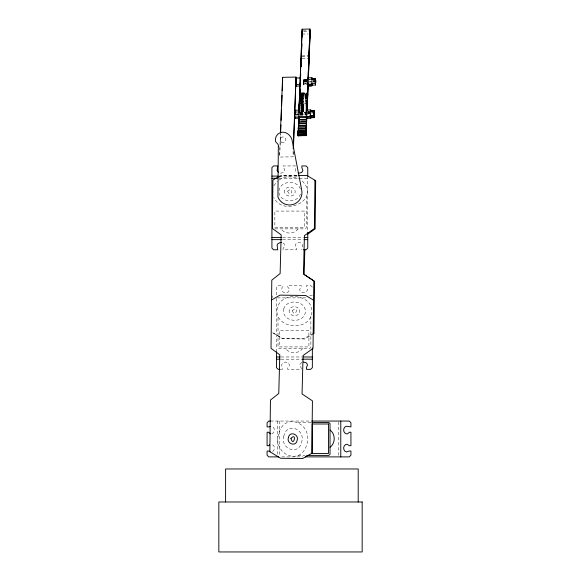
<?xml version="1.0" encoding="UTF-8"?>
<svg xmlns="http://www.w3.org/2000/svg" width="581" height="581" viewBox="0 0 581 581"><rect width="100%" height="100%" fill="white"/><g stroke="black" fill="none" stroke-linecap="round" stroke-linejoin="round"><path stroke-width="0.44" stroke-dasharray="2.9 2.18" d="M272.358 297.726L272.38 295.911M307.589 83.453L303.384 83.533L303.435 82.284L303.362 84.572L307.574 84.492M307.748 79.292L303.543 79.372L303.478 81.609M307.712 80.214L303.5 80.294L303.485 81.318L303.514 80.105L307.719 80.025L303.529 80.185L303.543 79.372M303.449 82.604L303.362 84.572M279.599 154.662L280.398 133.804M303.384 83.94L303.522 79.742L307.763 79.604M306.848 81.376L303.485 81.434L303.522 79.742M303.485 81.434L303.543 80.069M293.136 151.35L293.078 156.819L279.657 157.066L280.572 133.906M303.384 83.279L303.413 82.538M303.478 81.718L303.507 80.97M293.296 151.663L293.085 156.79M303.464 81.921L303.471 81.086L307.705 80.977M303.442 82.785L303.449 81.529M303.42 82.698L303.355 84.26L306.717 84.194M303.405 83.047L303.355 84.158M303.405 83.635L307.603 83.766M278.938 190.822C280.267 180.4 297.247 179.522 300.486 189.224M295.606 168.468L295.293 170.974L297.203 172.913M273.854 185.637L277.362 181.141M300.486 194.018C297.131 204.076 279.352 202.616 278.807 191.621M298.133 228.87C294.233 234.448 284.813 234.448 280.913 228.87M302.73 348.433C298.83 354.011 289.411 354.011 285.518 348.433M272.642 451.604C275.162 449.977 274.944 445.612 272.126 444.429L270.84 444.283M301.8 362.37L299.89 364.316L299.752 365.594L301.19 367.802L301.19 369.349L287.675 369.349L287.675 367.955L289.323 365.87L289.309 364.592C288.292 361.157 282.598 361.215 281.698 364.701L282.366 369.349L279.882 369.349M278.822 180.197C284.523 176.13 292.374 175.956 298.656 178.788M279.054 176.551L281.349 175.23L297.319 175.44M279.047 177.343L282.112 175.593L298.082 175.796M313.195 333.356L304.001 338.629L281.952 338.345L271.211 331.824M313.958 333.719L304.756 338.992L282.715 338.701L271.966 332.179M271.843 433.847C275.278 432.83 275.22 427.137 271.734 426.236M303.202 30.88L308.431 30.778M303.783 31.657L309.041 31.606M302.171 34.076L308.3 34.01M301.975 56.045L308.075 55.929M301.997 56.088L308.097 55.979M302.105 58.427L308.228 58.361M309.077 79.474L310.653 79.444M309.077 79.582L310.646 79.546M303.514 79.866L307.727 79.786M303.529 80.418L307.734 80.338M303.514 80.606L307.719 80.527M303.485 80.737L307.69 80.657M313.159 80.701L314.837 80.672M303.471 81.122L306.841 81.057M313.152 80.933L314.837 80.904M313.144 81.122L315.665 81.079M304.139 81.798L308.496 81.718M309.375 81.703L311.99 81.652M313.123 81.572L314.808 81.543M304.154 82.117L308.511 82.037M309.382 82.015L312.004 81.972M313.115 81.957L314.793 81.921M301.481 92.945L306.717 92.851M301.474 93.018L306.717 92.975M301.459 93.272L306.688 93.171M301.474 93.432L306.71 93.338M301.561 93.701L306.804 93.534M299.687 93.81L306.812 93.657M301.459 93.933L306.783 93.853M301.568 94.122L306.797 94.02M299.781 94.492L306.761 94.362M300.544 94.587L306.652 94.471M299.665 94.659L306.79 94.514M299.694 94.747L306.666 94.623M300.522 94.899L306.63 94.783M300.537 95.023L306.645 94.906M300.624 95.088L306.732 94.979M300.638 95.269L306.746 95.153M299.629 95.349L306.761 95.306M299.651 95.531L306.63 95.4M300.537 95.582L306.724 95.466M300.631 95.705L306.739 95.589M299.723 96.032L306.703 95.901M299.745 96.214L306.732 96.148M300.566 96.628L306.674 96.519M300.435 96.736L306.601 96.642M300.595 96.874L306.703 96.758M300.537 96.969L306.645 96.853M299.607 97.056L306.586 96.925M300.53 97.419L306.695 97.325M300.392 97.586L306.499 97.47M299.694 97.739L306.674 97.608M300.457 97.92L306.565 97.811M300.442 98.044L306.55 97.935M300.486 98.269L306.594 98.153M300.486 98.378L306.594 98.262M300.544 98.603L306.652 98.494M300.348 98.806L306.645 98.617M300.341 98.843L306.448 98.734M300.399 99.213L305.635 99.111M300.399 99.445L305.671 99.395M300.493 99.896L305.729 99.801M300.297 100.07L305.729 100.034M300.268 100.477L305.591 100.426M300.384 100.753L305.621 100.651M300.348 100.891L305.584 100.789M300.362 101.159L305.679 101.109M300.239 101.464L305.468 101.363M300.442 101.573L305.679 101.472M300.304 101.958L305.541 101.864M301.081 101.973L305.446 101.893M300.326 102.147L305.562 102.053M300.283 102.699L305.628 102.546M301.045 102.968L305.41 102.881M300.377 103.382L305.606 103.287M300.246 103.512L305.483 103.418M300.268 103.665L305.504 103.571M299.259 103.905L305.366 103.788M300.341 104.195L305.577 104.101M301.096 104.34L305.453 104.26M300.98 104.587L305.461 104.471M300.312 105.045L305.548 104.943M301.06 105.154L305.417 105.074M301.074 105.27L305.439 105.19M300.936 105.589L306.172 105.488M300.275 105.851L305.512 105.757M300.914 106.301L306.143 106.207M301.016 106.374L305.381 106.294M300.994 106.897L305.352 106.817M301.002 106.991L305.366 106.904M300.239 107.078L305.468 106.977M301.089 107.579L305.446 107.5M300.856 107.674L306.085 107.579M300.842 108.095L306.078 108.001M300.951 108.189L306.18 108.088M300.943 108.356L306.18 108.262M300.922 108.705L306.158 108.611M300.936 108.778L306.165 108.683M301.016 109.395L305.381 109.308M300.784 109.526L306.013 109.424M300.769 109.94L306.005 109.845M300.871 110.208L306.107 110.107M300.864 110.361L306.1 110.259M300.856 110.572L306.085 110.477M300.864 110.63L306.093 110.528M300.958 111.044L305.323 110.964M300.943 111.254L306.18 111.16M296.019 111.748L297.588 111.719M307.799 111.53L309.542 111.458M300.697 111.726L305.926 111.625M300.697 111.828L305.926 111.734M307.843 111.857L309.52 111.828M307.828 111.98L309.513 111.951M299.048 112.293L306.027 112.162M296.085 112.453L297.654 112.424M307.828 112.22L309.637 112.14M299.041 112.438L306.02 112.315M299.912 112.532L306.02 112.416M307.814 112.409L310.341 112.358M307.93 112.54L309.615 112.511M307.923 112.67L309.608 112.634M311.706 112.62L313.391 112.591M300.014 112.954L306.122 112.845M307.799 112.859L309.484 112.823M307.923 112.903L309.608 112.874M299.949 113.135L306.107 113.055M307.908 113.092L310.436 113.048M311.692 113.004L313.377 112.975M307.785 113.237L309.47 113.208M299.745 113.651L305.853 113.535M307.894 113.542L309.579 113.506M299.745 113.76L305.853 113.644M296.717 113.97L299.331 113.927M300.203 113.905L307.182 113.782M308.061 113.76L309.804 113.731M296.738 114.13L299.353 114.087M300.224 114.072L307.204 113.941M307.879 113.92L310.697 113.876M299.84 114.334L305.947 114.217M299.832 114.399L306.812 114.268M299.832 114.501L305.94 114.392M295.961 114.835L299.447 114.769M300.319 114.755L307.298 114.624M295.983 114.994L299.469 114.929M300.341 114.915L307.32 114.784M299.927 115.191L306.906 114.951M295.693 165.934L283.078 165.934L283.078 167.328L284.726 169.42L284.712 170.698L283.027 172.76L280.093 173.211M279.069 176.101L297.9 176.101M279.083 178.302L307.756 178.302M274.893 228.87L304.778 228.87A1.721 1.721 0 0 0 305.345 228.776L306.26 227.629L306.26 196.705M282.664 237.418L303.275 237.418M282.656 239.626L303.275 239.626M309.666 295.664L312.353 295.664M277.413 297.864L307.872 297.864M280.993 356.981L302.498 356.981M280.979 359.181L302.498 359.181M270.448 421.051L310.828 421.051M297.857 422.547L311.111 422.547M297.857 455.395L304.931 455.395M281.785 456.891L302.745 456.891M283.027 242.96L284.116 243.853L284.726 246.308L283.078 248.392L283.078 249.794L296.593 249.794L296.593 248.24L295.148 246.032L295.293 244.754C296.608 241.442 302.345 241.834 302.868 245.465L301.902 247.855L301.902 249.794M312.353 287.159L310.639 285.496L306.507 285.496L306.507 287.435L307.472 289.817C306.942 293.449 301.205 293.841 299.89 290.529L299.752 289.251L301.19 287.043L301.19 285.496L287.675 285.496L287.675 286.891L289.323 288.975L289.309 290.253C288.292 293.688 282.598 293.63 281.698 290.144L282.366 285.496L278.226 285.496L276.512 287.159L276.512 295.664M302.309 181.141C321.3 199.741 283.434 217.715 273.796 197.482M338.57 421.944L338.57 455.998M310.857 316.267L310.857 347.191L309.942 348.339A1.721 1.721 0 0 1 309.375 348.433L279.49 348.433A1.721 1.721 0 0 1 278.924 348.339L278.016 347.191L278.016 316.267M307.756 176.101L307.756 232.044M279.454 421.051L279.454 455.998M277.253 421.051L277.253 454.204M276.512 298.38L276.512 351.018M278.459 434.406C272.925 455.054 301.561 466.71 307.08 443.535C312.622 422.888 283.986 411.232 278.459 434.406M283.826 436.12C279.94 448.83 298.743 456.238 301.713 441.821C305.599 429.112 286.796 421.704 283.826 436.12M284.632 190.445C283.136 196.472 293.311 198.303 295.039 192.79C296.528 186.77 286.36 184.94 284.632 190.445M287.66 191.127C290.812 199.457 295.075 185.216 287.66 191.127M277.391 307.349C272.511 327.067 305.817 333.051 311.474 315.018C316.354 295.293 283.056 289.309 277.391 307.349M283.782 308.787C280.732 321.111 301.546 324.852 305.083 313.58C308.133 301.248 287.319 297.508 283.782 308.787M289.229 310.007C287.74 316.035 297.908 317.858 299.636 312.353C301.132 306.332 290.958 304.502 289.229 310.007M292.258 310.69C295.417 319.02 299.68 304.778 292.258 310.69M304.313 211.07L274.857 211.07L274.857 227.353L304.313 227.353L304.313 211.07M308.91 330.633L279.454 330.633L279.454 346.915L308.91 346.915L308.91 330.633M281.386 142.171A2.861 2.861 0 0 0 285.845 140.006A2.861 2.861 0 0 0 281.741 137.225A2.861 2.861 0 0 0 281.386 142.171"/><path stroke-width="0.87" d="M314.931 180.335L314.386 228.507L304.429 235.61L303.413 274.058L313.791 280.935L313.028 348.418L303.071 355.521L302.055 393.962L312.433 400.846L311.837 453.267L302.643 458.54L280.594 458.256L269.853 451.727L270.441 400.055L278.771 393.46L279.802 354.773L271.022 348.375L271.799 280.144L280.129 273.549L281.16 234.862L272.38 228.464L272.925 180.059L278.284 176.987M313.958 333.719L314.553 281.291L304.168 274.414L304.836 249.38M314.147 114.646L314.096 116.091L309.891 116.171M314.147 114.885L314.306 117.631L310.937 117.696M310.77 111.494L310.726 109.932L306.804 110.005L306.703 112.358M296.266 82.822L296.266 86.206L296.317 78.014L300.246 77.941L300.123 80.89M306.833 118.575L306.841 118.466M307.966 84.703C308.155 86.184 313.159 85.988 311.939 83.337C312.97 85.85 308.228 85.53 307.959 84.55M312.041 84.303C313.108 86.845 308.358 86.562 308.068 85.56M311.866 84.899L312.019 77.723L308.097 77.796L308.003 79.917M311.968 85.915L311.874 85.204M295.133 117.035L295.061 118.626L295.017 117.268M302.026 31.556L298.779 117.013L294.85 117.086L294.857 114.261M308.083 78.377L309.978 29.05L302.127 29.195L302.011 32.5M310.624 115.205L310.559 116.796L306.63 116.868L309.876 31.403M314.256 111.937L314.219 112.961L314.263 111.705M314.394 112.946L314.365 113.825M314.466 113.477L314.423 114.493L314.466 113.244M298.169 133.151L305.998 133.289L306.252 129.498M299.665 95.037L299.673 94.601M299.76 95.72L299.709 93.301M306.02 133.005L306.02 133.441M298.271 130.122L298.147 133.434L298.176 132.591L306.027 132.446L306.114 133.688M307.516 94.892L307.574 96.744M307.61 95.574L307.589 92.96M310.85 110.731L314.212 110.673L314.125 112.837M314.423 112.213L314.35 113.963L314.394 112.707M314.495 112.743L314.386 113.186M311.3 78.529L315.505 78.45L315.447 80.062L315.49 78.82L312.12 78.885L312.019 77.723M300.086 85.008L299.999 84.376L296.063 84.485L296.107 83.337M307.937 84.979L307.974 80.744M298.111 134.719L298.126 134.226L305.976 134.08L305.962 134.574L298.111 134.719L298.206 131.981M306.151 132.519L306.056 135.257L298.206 135.402L298.213 134.908M299.026 109.976L299.353 104.587L299.331 105.306M299.099 108.124L299.106 107.71M298.91 118.894L298.67 124.966L298.692 124.247M299.113 110.659L299.2 108.393L299.186 108.814M299.811 94.645L299.825 94.151M306.056 135.257L306.071 134.763L304.321 134.792M306.877 109.831L307.204 104.442L307.182 105.161M306.95 107.979L306.957 107.558M307.044 108.669L307.051 108.248L306.979 110.092M307.567 93.817L307.581 93.323L307.502 95.386M307.661 94.5L307.676 94.006M306.078 117.086L310.283 117.013L310.305 116.374M309.818 115.641L314.023 115.561L314.089 113.999M310.864 117.159L314.234 117.101L314.299 115.379M311.953 83.403L315.316 83.337L315.381 81.616M314.089 113.84L314.263 116.338L314.118 115.75M298.3 132.664L298.206 135.402M306.056 131.836L305.962 134.574M298.271 133.274L298.242 134.117L298.329 131.814M298.576 124.283L298.605 123.564L298.416 128.103M299.171 106.338L299.491 101.174L299.455 102.162M299.237 104.624L299.259 103.905M299.665 95.596L299.694 94.747L299.629 96.206L299.832 93.664M298.925 117.725L298.91 118.183L294.981 118.255M299.752 96.279L299.781 95.437M306.427 124.138L306.456 123.419L306.361 128.641M307.022 106.192L307.284 102.546L307.226 103.382M307.088 104.478L307.109 103.759M306.543 124.102L306.521 124.821L306.732 116.432M307.61 96.134L307.632 95.284L307.516 98.603M314.176 111.646L314.285 111.203L310.922 111.269M300.086 81.739L299.999 84.376M306.085 130.986L306.122 129.977M306.209 130.66L306.093 133.971M307.422 97.92L307.545 94.601M282.656 79.742L282.243 90.694M306.172 130.442L306.209 127.5L306.165 128.575L298.314 128.721L298.685 121.937L298.656 122.46M306.209 132.424L306.165 133.383L306.296 128.19L306.071 131.262L298.213 131.415L298.358 127.653L298.314 128.721M299.469 98.864L299.368 101.479L299.397 100.491M298.213 131.415L298.256 130.246L306.107 130.1M298.307 132.098L298.351 130.928M299.302 102.997L299.338 102.009M302.294 31.861L302.331 30.895L302.105 36.937M306.165 128.575L306.536 121.792L306.507 122.315M306.158 131.952L306.202 130.783M306.289 127.551L306.325 126.564L306.267 127.958M307.153 102.852L307.276 99.939M307.218 101.334L307.567 97.31L307.523 98.479M307.436 97.797L307.472 96.628M306.419 127.246L306.383 128.234L306.739 116.178M307.305 102.016L307.472 100.005M310.145 31.715L310.181 30.749L308.373 78.355M314.074 114.116L314.052 114.798L314.103 113.593L314.074 114.181M314.139 112.699L314.198 111.044L310.828 111.109M315.367 81.892L315.316 83.337M314.365 115.909L314.306 117.631M315.57 83.599L315.519 85.044L307.952 85.24L308.046 85.988M315.418 80.686L315.476 79.183L312.113 79.248M314.481 113.128L314.35 114.239M296.128 82.618L296.165 81.812M295.221 114.689L295.235 111.763L295.097 114.958M298.569 121.778L298.728 117.58L306.579 117.435L306.419 121.632L298.569 121.778L298.59 121.255M306.318 124.508L306.281 125.322L298.431 125.467L298.881 116.578M299.6 95.959L299.687 93.81L299.658 94.42M298.314 130.478L298.242 135.061L298.271 134.443M299.832 96.577L300.072 90.251M300.522 78.5L300.66 74.891M300.973 66.757L301.248 59.531M301.517 52.297L301.829 44.163M299.818 95.974L300.086 88.908M306.281 125.322L306.659 118.328M306.986 109.838L307.124 106.265L307.102 106.781M307.167 109.983L308.097 85.589M306.819 116.367L306.841 118.401L310.762 118.328L310.784 117.892M307.146 109.962L308.032 86.111M310.741 116.294L310.762 118.328M314.212 113.237L314.241 112.489M315.367 81.965L315.389 81.318L315.345 82.611L315.381 81.783M315.432 80.483L315.461 79.735L315.614 82.386M314.277 115.721L314.161 114.37M314.423 114.777L314.379 113.135M315.563 83.671L315.614 82.633M315.636 82.19L315.665 81.442L315.628 82.081M315.577 83.323L315.519 85.044M280.434 132.904L282.598 77.331L296.027 77.084L294.727 114.755M280.601 133.005L280.913 124.908M281.088 120.405L281.509 109.598M281.647 105.996L282.068 95.197M293.231 148.859L296.027 77.084M293.434 148.061L294.618 117.456M294.952 114.747L294.894 113.418M296.303 81.972L296.426 79.023L296.404 82.974M294.981 113.949L295.025 110.223L298.954 110.15L299.019 110.855M298.888 116.323L298.532 128.379M299.745 96.214L299.738 93.105M300.232 78.522L302.062 31.737M306.071 135.424L298.198 135.889L298.264 131.887M299.818 93.737L299.723 96.032M300.486 78.348L300.66 73.838M300.936 66.619L301.248 58.492M301.495 52.174L301.822 43.103M302.091 36.835L302.127 29.195M307.596 96.068L307.567 93.156M306.064 132.693L306.049 135.743L306.158 133.376M308.337 78.203L310.043 33.981M314.103 113.767L314.132 112.591M314.212 110.673L314.227 112.823L314.161 112.039M315.396 81.551L315.418 80.926M314.176 114.304L314.147 112.54M314.147 112.424L314.198 111.044M315.396 81.071L315.418 80.614M315.439 80.2L315.505 78.45M314.306 115.307L314.161 111.966M314.357 114.072L314.379 115.844L314.43 114.61M315.614 82.32L315.592 83.25L315.643 82.023M294.923 112.576L295.025 110.223M298.852 112.503L298.954 110.15M298.946 110.695L300.028 83.744M306.071 131.262L306.158 128.815L298.307 128.96M306.833 109.656L307.879 83.599M314.161 114.537L314.132 115.314M315.585 83.482L315.548 84.318L315.599 83.076M314.299 115.539L314.336 116.854M314.154 114.878L314.176 114.123M314.285 115.88L314.314 115.125M314.386 115.663L314.248 116.759M314.415 114.668L314.437 114.043M299.476 100.905L299.266 110.993L299.411 102.721L299.375 103.527M298.452 127.965L298.554 125.336L298.525 126.15M307.327 98.676L307.371 97.564M306.216 129.222L306.1 134.915L306.129 134.298M307.284 101.828L307.371 97.455L307.334 100.39M306.303 127.82L306.405 125.191L306.376 126.004M307.407 99.402L307.465 98.138L307.32 104.064L307.356 103.258M306.267 131.124L306.318 129.861M299.571 96.301L299.614 95.342M298.431 125.467L298.467 124.654M299.404 105.873L299.44 105.059M299.469 104.217L299.505 103.403M307.429 96.156L307.502 94.768M307.167 105.038L307.196 104.231M307.516 96.838L307.654 93.839M306.071 132.693L306.114 131.742M307.255 105.727L307.291 104.914M298.801 116.57L298.779 117.013M298.278 131.437L298.155 134.378L298.184 133.761M307.414 96.606L307.538 93.664L307.509 94.275M306.652 116.425L306.63 116.868M307.509 97.288L307.545 96.497M306.129 131.291L306.005 134.233L306.034 133.615M306.18 132.766L306.216 131.974M314.139 115.154L314.023 115.561M314.343 116.694L314.234 117.101M299.251 106.926L299.273 106.41L299.121 110.39M299.752 95.11L299.781 94.492M299.273 109.424L299.295 108.901M299.338 107.616L299.368 107.093M307.603 94.957L307.632 94.347M306.419 121.632L306.441 121.109L301.205 121.211M307.124 109.279L307.146 108.756M307.189 107.47L307.218 106.948M299.629 95.349L299.651 94.914M298.3 133.521L298.198 135.889M298.104 135.206L305.955 135.061L298.126 134.886M298.22 135.569L306.049 135.62M298.707 116.549L306.55 116.505M309.978 29.05L309.107 58.347M310.726 109.932L310.559 116.796M296.317 78.014L296.157 85.196L296.063 84.485M307.843 84.267L311.772 84.158M269.62 444.741L268.633 445.729L267.086 445.729L267.086 432.213L268.48 432.213L270.572 433.862M330.023 447.268C335.6 443.368 335.6 433.949 330.023 430.049M307.32 234.448L315.142 228.87L315.686 180.691L307.08 175.571L298.206 175.455M271.574 299.97L279.991 295.141L305.722 295.475L313.573 300.246M270.455 426.28L269.293 426.897L267.086 426.897L267.086 422.765L268.749 421.051L270.448 421.051M298.67 173.276L301.524 172.506L302.469 171.489L302.868 170.255L301.902 167.873L301.902 165.934L306.042 165.934L307.756 167.597L307.756 176.101M311.271 79.023L315.483 78.951M312.099 79.437L315.468 79.372M296.266 86.09L300.195 86.017M309.978 111.247L314.19 111.167M310.806 111.654L314.176 111.596M298.656 119.446L306.514 119.301M298.634 119.969L306.485 119.824M298.525 122.998L306.376 122.852M298.489 123.811L306.34 123.666M298.409 126.215L306.26 126.062M298.365 127.283L306.216 127.137M298.235 131.132L304.342 131.023M281.611 242.488L280.093 242.509L277.645 243.947L277.101 245.138L277.762 249.794L273.629 249.794L271.915 248.123L271.915 167.597L273.629 165.934L277.762 165.934L277.101 170.582L278.698 172.695M271.915 176.101L278.19 176.101M271.915 178.302L277.29 178.302M271.915 237.418L281.77 237.418M304.168 237.418L307.756 237.418M271.915 239.626L281.77 239.626M304.168 239.626L307.756 239.626M303.558 249.794L306.042 249.794L307.756 248.123L307.756 232.364M276.512 356.981L280.1 356.981M303.391 356.981L312.353 356.981M276.512 359.181L280.1 359.181M302.49 359.181L312.353 359.181M279.882 369.349L278.226 369.349L276.512 367.686L276.512 351.607M311.699 421.051L349.275 421.051L350.939 422.765L350.939 426.897L346.291 426.236C342.805 427.137 342.746 432.83 346.182 433.847L347.46 433.862L349.544 432.213L350.939 432.213L350.939 445.729L349.392 445.729L347.184 444.283L345.906 444.429C342.594 445.743 342.986 451.481 346.617 452.003L348.999 451.038L350.939 451.038L350.939 455.177L349.275 456.891L305.381 456.891M311.997 422.547L328.781 422.547L329.928 423.462A1.721 1.721 0 0 1 330.023 424.028L330.023 453.914A1.721 1.721 0 0 1 329.928 454.48L328.781 455.395L306.695 455.395M278.72 456.891L268.749 456.891L267.086 455.177L267.086 451.038L269.025 451.038L270.136 451.807M303.267 362.014L306.122 362.784L307.066 363.793L307.472 365.028L306.507 367.41L306.507 369.349L310.639 369.349L312.353 367.686L312.353 348.026M282.598 77.331L282.707 78.123M358.201 501.984L358.201 468.969L225.602 468.969L225.602 501.984M340.771 421.051L340.771 456.891M278.328 146.267L277.929 196.974A12.419 12.419 0 0 0 292.933 204.527A12.419 12.419 0 0 0 301.742 190.227L292.417 141.8A11.039 11.039 0 0 0 285.206 132.497A7.633 7.633 0 0 0 275.554 141.532L277.82 144.146A2.665 2.665 0 0 1 278.328 146.267M315.679 80.89L315.636 81.906L315.708 80.156L315.679 80.89M288.401 437.573C286.222 443.681 295.998 447.283 297.145 440.362C299.324 434.261 289.541 430.659 288.401 437.573M290.943 438.386C293.47 448.031 297.37 431.56 290.943 438.386M328.505 423.992L312.222 423.992L312.222 453.449L328.505 453.449L328.505 423.992M362.166 501.984L218.834 501.984L218.834 551.95L362.166 551.95L362.166 501.984"/></g></svg>
